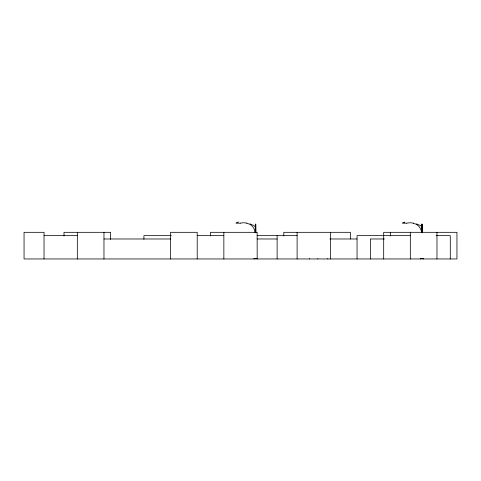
<?xml version="1.0" encoding="UTF-8"?>
<svg xmlns="http://www.w3.org/2000/svg" width="481" height="481" viewBox="0 0 481 481"><rect width="100%" height="100%" fill="white"/><g stroke="black" fill="none" stroke-linecap="round" stroke-linejoin="round"><path stroke-width="0.72" d="M309.644 258.598L309.644 258.958M317.863 258.598L317.863 258.958M327.783 258.598L327.777 258.958M255.309 232.6L255.411 224.188L255.79 224.38L255.856 232.6M421.777 232.6L421.885 224.188L422.258 224.38L422.33 232.6M255.213 232.6L255.363 224.188M421.687 232.6L421.831 224.188M255.261 227.14C255.08 225.385 251.395 224.825 250 223.833M421.729 227.14C421.548 225.385 417.863 224.825 416.474 223.833M236.291 222.402L236.682 222.402M402.765 222.402L404.701 222.402L404.701 222.042L404.184 222.402M235.949 223.214L240.326 223.214M402.423 223.214L406.8 223.214M246.699 223.382C251.335 223.761 254.84 228.289 255.213 232.768M413.167 223.382C417.809 223.761 421.308 228.289 421.687 232.768M255.285 224.38L255.79 224.38M421.753 224.38L422.258 224.38M44.03 235.648L77.333 235.648M171.308 235.648L143.927 235.648L143.927 239.291M197.21 235.648L223.851 235.648M257.149 235.648L297.108 235.648M410.329 235.648L357.052 235.648L357.052 258.958M436.135 235.648L450.288 235.648L450.288 258.958M103.968 238.979L170.569 238.979M257.149 238.979L277.128 238.979M329.894 238.979L357.052 238.979M384.427 238.979L370.37 238.979L370.37 258.958M257.173 258.622L253.896 258.622L253.896 258.958M413.359 223.034L410.167 222.757L406.8 223.082M246.891 223.034L243.693 222.757L240.326 223.082M422.132 224.188L422.234 232.6M255.658 224.188L255.766 232.6M436.97 232.317L436.97 258.958M423.647 258.958L423.647 258.622L420.37 258.622L420.37 258.958M422.005 224.188L422.005 232.6M410.329 232.317L410.329 258.958M390.35 232.317L390.35 236.021M383.688 258.958L383.688 232.317L456.95 232.317L456.95 258.958L24.05 258.958L24.05 232.317L44.03 232.317L44.03 258.958M350.39 238.979L350.39 232.317L283.79 232.317L283.79 236.021M330.411 232.317L330.411 258.958M297.108 232.317L297.108 258.958M277.128 235.648L277.128 258.958M257.173 258.958L257.149 232.317L210.528 232.317L210.528 236.021M255.537 224.188L255.537 232.6M223.851 232.317L223.851 258.958M197.21 258.958L197.21 232.317L170.569 232.317L170.569 258.958M110.63 239.454L110.63 232.317L64.009 232.317L64.009 236.021M103.968 232.317L103.968 258.958M77.333 232.317L77.333 258.958M238.227 222.042L237.71 222.402L238.227 222.042"/></g></svg>
